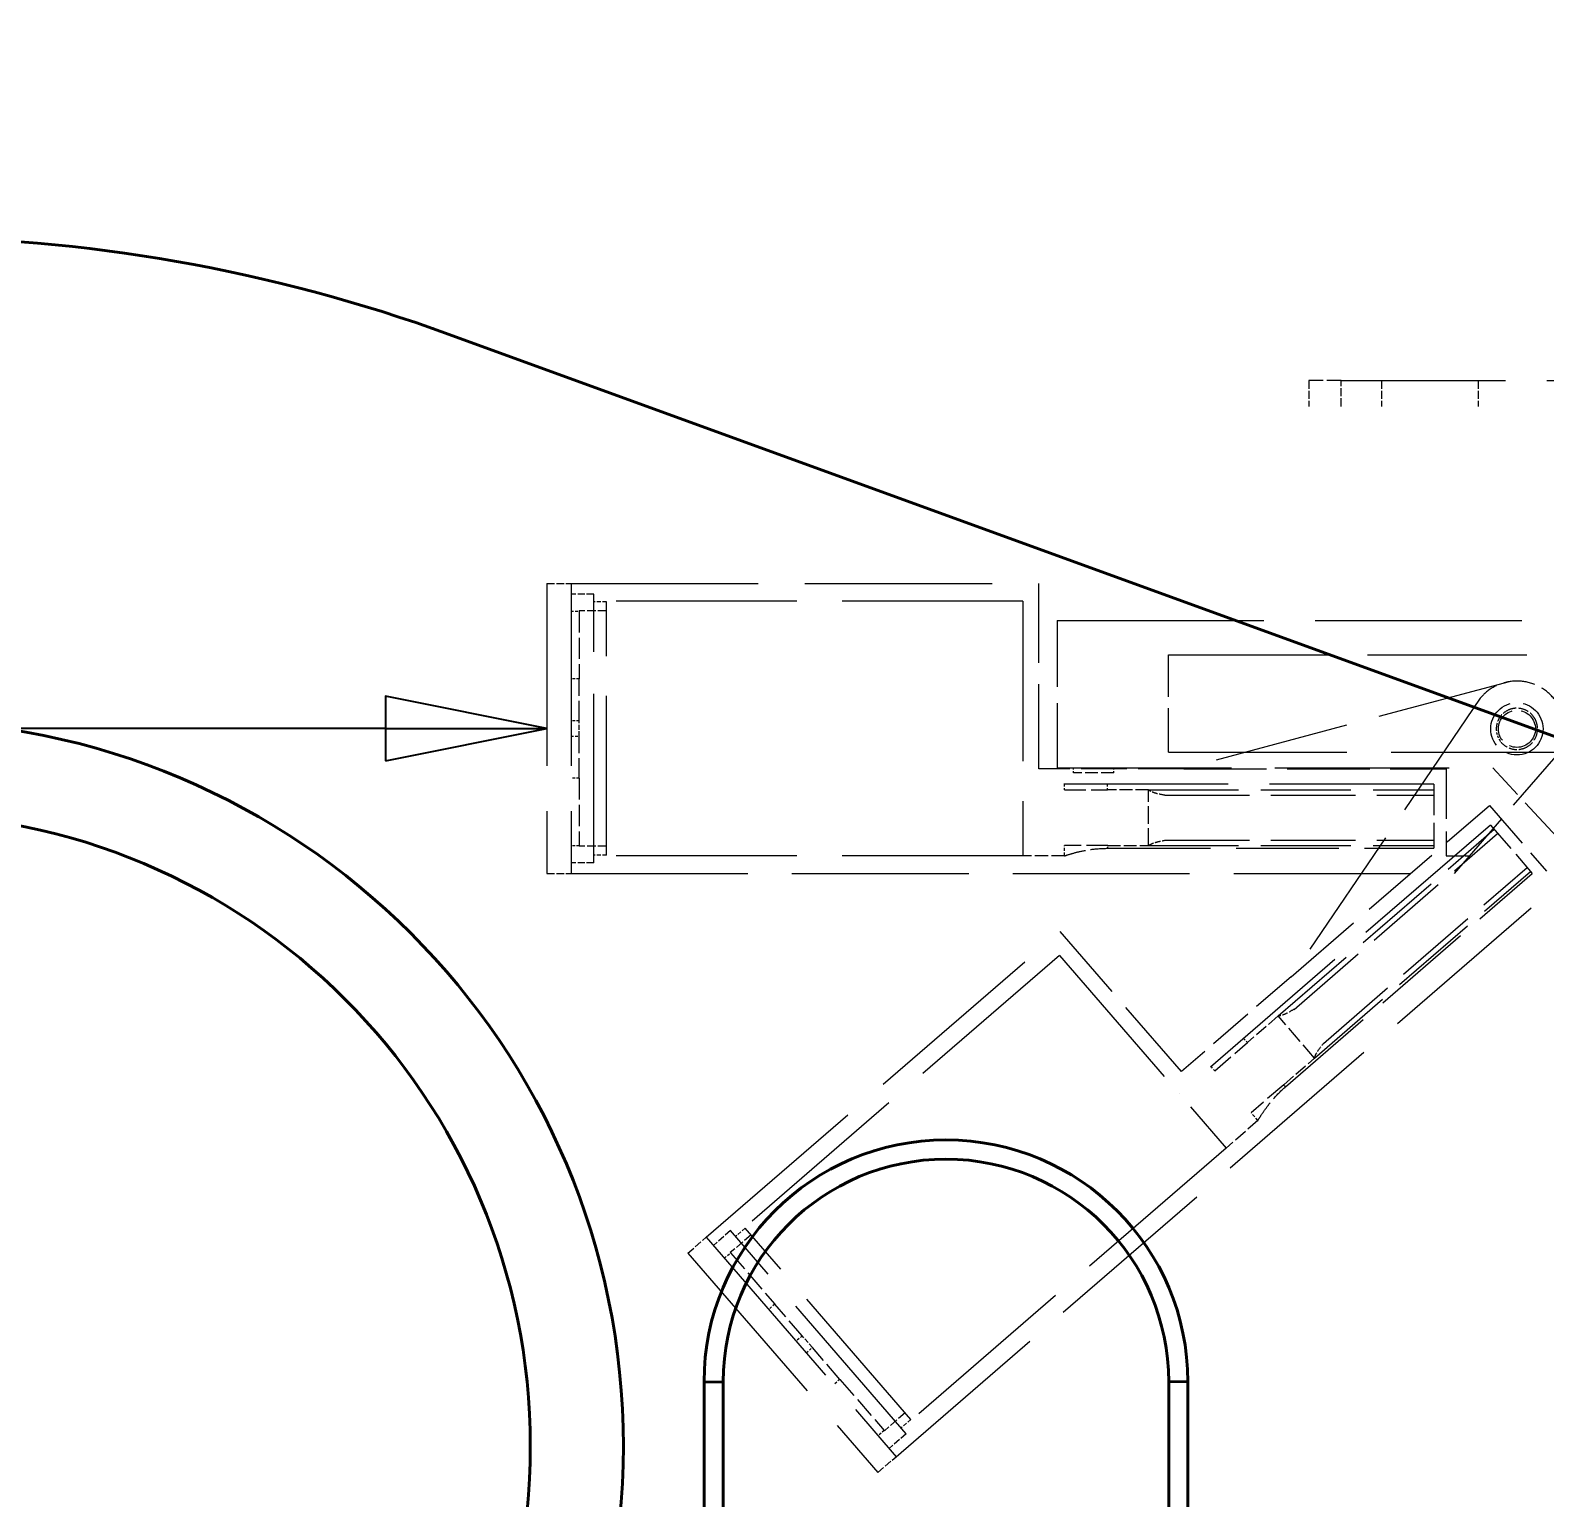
# Model space of a CAD drawing. Header units: millimetres. Extents: x 0 to 4205, y 0 to 2970.
# Drawn here: x 1472.4 to 1566.3, y 1338.2 to 1429.3 of the extents above; entities that cross this region are included whole.
import ezdxf

# ---------------------------------------------------------------- set-up
doc = ezdxf.new("R2010")
doc.units = ezdxf.units.MM
doc.header["$LTSCALE"] = 5
doc.linetypes.add('DASHED', pattern=[0.2067, 0.1654, -0.0413])
for name, color, linetype, lineweight in [('가려진 것(ISO)', 2, 'DASHED', 18), ('가려진 좁은 것(ISO)', 2, 'DASHED', 18), ('가시적인 것(ISO)', 3, 'Continuous', 40), ('가시적인 좁은 것(ISO)', 3, 'Continuous', 35), ('기호(ISO)', 5, 'Continuous', 25), ('치수(ISO)', 2, 'Continuous', 25)]:
    doc.layers.add(name, color=color, linetype=linetype, lineweight=lineweight)
doc.styles.add('치수 텍스트_PSTEK_POSCO', font='isocp.shx')
doc.dimstyles.new('치수_PSTEK_POSCO', dxfattribs={"dimscale": 5, "dimtxt": 3, "dimasz": 2, "dimexe": 2, "dimexo": 2.5, "dimgap": 1, "dimtad": 1, "dimrnd": 1e-08, "dimdsep": 46, "dimtxsty": '치수 텍스트_PSTEK_POSCO', "dimcen": 0.09, "dimdle": 10, "dimclrd": 7, "dimclre": 7, "dimclrt": 2, "dimadec": 1, "dimazin": 2, "dimtfac": 1, "dimtmove": 0, "dimatfit": 3, "dimfxl": 0, "dimtolj": 1, "dimlwd": -1, "dimlwe": -1, "dimarcsym": 0})

# ---------------------------------------------------------------- blocks, each defined once
blk = doc.blocks.new('*D30')
at = {"layer": 'Defpoints', "color": 0, "transparency": 16777216}
for p in [(1569.204, 1653.617), (1189.688, 476.417), (1354.204, 476.417)]:
    blk.add_point(p, dxfattribs=at)
at = {"layer": '치수(ISO)', "color": 7, "transparency": 16777216}
for p, q in [((1556.704, 1653.617), (1179.688, 1653.617)), ((1189.688, 1643.617), (1189.688, 486.417)), ((1341.704, 476.417), (1179.688, 476.417))]:
    blk.add_line(p, q, dxfattribs=at)
for points in [[(1188.021, 1643.617), (1191.355, 1643.617), (1189.688, 1653.617)], [(1188.021, 486.417), (1191.355, 486.417), (1189.688, 476.417)]]:
    blk.add_solid(points, dxfattribs=at)
at = {"layer": '치수(ISO)', "color": 2, "transparency": 16777216, "insert": (1177.186, 1041.317), "char_height": 15, "attachment_point": 4, "rotation": 90, "style": '치수 텍스트_PSTEK_POSCO'}
blk.add_mtext('\\A1;1177.2', dxfattribs=at)

msp = doc.modelspace()

# ---------------------------------------------------------------- linework, layer by layer
at = {"layer": '가려진 것(ISO)', "ltscale": 1.077359}
msp.add_line((1553.7036, 1407.5175), (1551.7036, 1407.5175), dxfattribs=at)
at = {"layer": '가려진 것(ISO)', "ltscale": 0.609403}
for p, q in [((1551.7036, 1407.5175), (1551.7036, 1405.9175)), ((1553.7036, 1405.9175), (1553.7036, 1407.5175)), ((1556.2036, 1407.5175), (1556.2036, 1405.9175)), ((1562.2036, 1407.5175), (1562.2036, 1405.9175))]:
    msp.add_line(p, q, dxfattribs=at)
at = {"layer": '가려진 것(ISO)', "ltscale": 12.33672}
for p, q in [((1553.7036, 1407.5175), (1604.7036, 1407.5175)), ((1559.4599, 1382.4767), (1533.9599, 1382.4767)), ((1562.9634, 1379.9504), (1543.6748, 1363.271))]:
    msp.add_line(p, q, dxfattribs=at)
at = {"layer": '가려진 것(ISO)', "ltscale": 13.678923}
for p, q in [((1504.4599, 1394.941), (1504.4599, 1376.941)), ((1505.9599, 1394.941), (1505.9599, 1376.941)), ((1505.9599, 1394.941), (1505.9599, 1376.941)), ((1514.3425, 1354.3845), (1526.1161, 1340.7691)), ((1514.3425, 1354.3845), (1526.1161, 1340.7691)), ((1513.2078, 1353.4034), (1524.9815, 1339.7879))]:
    msp.add_line(p, q, dxfattribs=at)
at = {"layer": '가려진 것(ISO)', "ltscale": 0.571309}
for p, q in [((1504.4599, 1394.941), (1505.9599, 1394.941)), ((1504.4599, 1376.941), (1505.9599, 1376.941)), ((1513.2078, 1353.4034), (1514.3425, 1354.3845)), ((1524.9815, 1339.7879), (1526.1161, 1340.7691))]:
    msp.add_line(p, q, dxfattribs=at)
at = {"layer": '가려진 것(ISO)', "ltscale": 14.029995}
for p, q in [((1505.9599, 1394.941), (1534.9599, 1394.941)), ((1514.3425, 1354.3845), (1536.2785, 1373.3532))]:
    msp.add_line(p, q, dxfattribs=at)
at = {"layer": '가려진 것(ISO)', "ltscale": 6.350344}
for p, q in [((1534.9599, 1383.441), (1534.9599, 1394.941)), ((1543.8005, 1364.6544), (1536.2785, 1373.3532))]:
    msp.add_line(p, q, dxfattribs=at)
at = {"layer": '가려진 것(ISO)', "ltscale": 0.533215}
for p, q in [((1507.3599, 1394.266), (1505.9599, 1394.266)), ((1507.3599, 1377.616), (1505.9599, 1377.616)), ((1515.843, 1354.7897), (1514.784, 1353.8739)), ((1526.7336, 1342.1954), (1525.6746, 1341.2796))]:
    msp.add_line(p, q, dxfattribs=at)
at = {"layer": '가려진 것(ISO)', "ltscale": 13.546203}
for p, q in [((1533.9599, 1393.841), (1505.9599, 1393.841)), ((1533.9599, 1378.041), (1505.9599, 1378.041)), ((1536.2416, 1371.8671), (1515.062, 1353.5525)), ((1546.5762, 1359.9157), (1525.3966, 1341.6011))]:
    msp.add_line(p, q, dxfattribs=at)
at = {"layer": '가려진 것(ISO)', "ltscale": 12.653004}
for p, q in [((1507.3599, 1377.616), (1507.3599, 1394.266)), ((1526.7336, 1342.1954), (1515.843, 1354.7897))]:
    msp.add_line(p, q, dxfattribs=at)
at = {"layer": '가려진 것(ISO)', "ltscale": 0.304651}
for p, q in [((1508.1599, 1393.791), (1507.3599, 1393.791)), ((1508.1599, 1378.091), (1507.3599, 1378.091)), ((1516.7588, 1354.9536), (1516.1536, 1354.4304)), ((1527.028, 1343.0779), (1526.4229, 1342.5547))]:
    msp.add_line(p, q, dxfattribs=at)
at = {"layer": '가려진 것(ISO)', "ltscale": 11.931061}
for p, q in [((1508.1599, 1378.091), (1508.1599, 1393.791)), ((1527.028, 1343.0779), (1516.7588, 1354.9536))]:
    msp.add_line(p, q, dxfattribs=at)
at = {"layer": '가려진 것(ISO)', "ltscale": 12.007054}
for p, q in [((1533.9599, 1393.841), (1533.9599, 1378.041)), ((1536.2416, 1371.8671), (1546.5762, 1359.9157))]:
    msp.add_line(p, q, dxfattribs=at)
at = {"layer": '가려진 것(ISO)', "ltscale": 0.19037}
for p, q in [((1505.9599, 1393.2255), (1506.4599, 1393.2255)), ((1506.4599, 1389.0297), (1505.9599, 1389.0297)), ((1506.4599, 1386.416), (1505.9599, 1386.416)), ((1505.9599, 1385.466), (1506.4599, 1385.466)), ((1506.4599, 1382.8523), (1505.9599, 1382.8523)), ((1506.4599, 1378.6564), (1505.9599, 1378.6564)), ((1515.4645, 1353.0869), (1515.8427, 1353.414)), ((1518.5872, 1350.2402), (1518.209, 1349.9131)), ((1520.2968, 1348.2631), (1519.9186, 1347.9361)), ((1520.54, 1347.2175), (1520.9182, 1347.5445)), ((1522.6278, 1345.5675), (1522.2496, 1345.2405)), ((1525.3723, 1342.3937), (1524.9941, 1342.0667))]:
    msp.add_line(p, q, dxfattribs=at)
at = {"layer": '가려진 것(ISO)', "ltscale": 0.180974}
for p, q in [((1506.4599, 1393.2255), (1506.4599, 1393.241)), ((1506.4599, 1378.641), (1506.4599, 1378.6564)), ((1515.8427, 1353.414), (1515.8326, 1353.4257)), ((1525.3824, 1342.382), (1525.3723, 1342.3937))]:
    msp.add_line(p, q, dxfattribs=at)
at = {"layer": '가려진 것(ISO)', "ltscale": 0.647497}
for p, q in [((1508.1599, 1393.241), (1506.4599, 1393.241)), ((1508.1599, 1378.641), (1506.4599, 1378.641)), ((1517.1185, 1354.5376), (1515.8326, 1353.4257)), ((1526.6683, 1343.494), (1525.3824, 1342.382))]:
    msp.add_line(p, q, dxfattribs=at)
at = {"layer": '가려진 것(ISO)', "ltscale": 1.598261}
for p, q in [((1506.4599, 1393.2255), (1506.4599, 1389.0297)), ((1506.4599, 1382.8523), (1506.4599, 1378.6564)), ((1515.8427, 1353.414), (1518.5872, 1350.2402)), ((1522.6278, 1345.5675), (1525.3723, 1342.3937))]:
    msp.add_line(p, q, dxfattribs=at)
at = {"layer": '가려진 것(ISO)', "ltscale": 4.969061}
msp.add_line((1536.1036, 1392.6425), (1536.1036, 1383.4925), dxfattribs=at)
at = {"layer": '가려진 것(ISO)', "ltscale": 15.481374}
msp.add_line((1536.1036, 1392.6425), (1568.1036, 1392.6425), dxfattribs=at)
at = {"layer": '가려진 것(ISO)', "ltscale": 3.313748}
msp.add_line((1543.0036, 1384.4691), (1543.0036, 1390.5175), dxfattribs=at)
at = {"layer": '가려진 것(ISO)', "ltscale": 11.94001}
msp.add_line((1543.0036, 1390.5175), (1604.7036, 1390.5175), dxfattribs=at)
at = {"layer": '가려진 것(ISO)', "ltscale": 1.506531}
for p, q in [((1506.4599, 1386.416), (1506.4599, 1389.0297)), ((1506.4599, 1382.8523), (1506.4599, 1385.466)), ((1520.2968, 1348.2631), (1518.5872, 1350.2402)), ((1522.6278, 1345.5675), (1520.9182, 1347.5445))]:
    msp.add_line(p, q, dxfattribs=at)
at = {"layer": '가려진 것(ISO)', "ltscale": 10.107878}
for p, q in [((1564.1191, 1388.8426), (1543.9599, 1383.441)), ((1562.3238, 1387.8132), (1550.6083, 1370.5413))]:
    msp.add_line(p, q, dxfattribs=at)
at = {"layer": '가려진 것(ISO)', "ltscale": 0.362048}
for p, q in [((1506.4599, 1385.466), (1506.4599, 1386.416)), ((1520.9182, 1347.5445), (1520.2968, 1348.2631))]:
    msp.add_line(p, q, dxfattribs=at)
at = {"layer": '가려진 것(ISO)', "ltscale": 13.357493}
msp.add_line((1543.0036, 1384.4691), (1570.6136, 1384.4691), dxfattribs=at)
at = {"layer": '가려진 것(ISO)', "ltscale": 5.417965}
msp.add_line((1560.7384, 1376.941), (1567.0417, 1384.2302), dxfattribs=at)
at = {"layer": '가려진 것(ISO)', "ltscale": 3.428354}
for p, q in [((1543.9599, 1383.441), (1534.9599, 1383.441)), ((1550.6083, 1370.5413), (1543.8005, 1364.6544))]:
    msp.add_line(p, q, dxfattribs=at)
at = {"layer": '가려진 것(ISO)', "ltscale": 13.062409}
msp.add_line((1536.1036, 1383.4925), (1563.1036, 1383.4925), dxfattribs=at)
at = {"layer": '가려진 것(ISO)', "ltscale": 0.114182}
for p, q in [((1537.1036, 1383.1925), (1537.1036, 1383.4925)), ((1539.6036, 1383.1925), (1539.6036, 1383.4925))]:
    msp.add_line(p, q, dxfattribs=at)
at = {"layer": '가려진 것(ISO)', "ltscale": 0.952248}
msp.add_line((1539.6036, 1383.1925), (1537.1036, 1383.1925), dxfattribs=at)
at = {"layer": '가려진 것(ISO)', "ltscale": 6.189915}
for p, q in [((1543.9599, 1383.441), (1560.2092, 1383.441)), ((1550.6083, 1370.5413), (1562.8995, 1381.1699))]:
    msp.add_line(p, q, dxfattribs=at)
at = {"layer": '가려진 것(ISO)', "ltscale": 3.758081}
for p, q in [((1560.2092, 1383.441), (1560.2092, 1378.041)), ((1562.8995, 1381.1699), (1566.4316, 1377.0852))]:
    msp.add_line(p, q, dxfattribs=at)
at = {"layer": '가려진 것(ISO)', "ltscale": 3.511024}
msp.add_line((1567.1036, 1379.1925), (1563.1036, 1383.4925), dxfattribs=at)
at = {"layer": '가려진 것(ISO)', "ltscale": 0.133229}
for p, q in [((1536.5599, 1382.1267), (1536.5599, 1382.4767)), ((1545.8704, 1364.7069), (1545.6415, 1364.9716))]:
    msp.add_line(p, q, dxfattribs=at)
at = {"layer": '가려진 것(ISO)', "ltscale": 2.319817}
for p, q in [((1559.4599, 1382.4767), (1559.4599, 1378.5069)), ((1562.9634, 1379.9504), (1565.56, 1376.9475))]:
    msp.add_line(p, q, dxfattribs=at)
at = {"layer": '가려진 것(ISO)', "ltscale": 1.597225}
for p, q in [((1536.5599, 1382.1267), (1539.2293, 1382.1267)), ((1539.2299, 1378.6767), (1536.5605, 1378.6767)), ((1545.8704, 1364.7069), (1547.8896, 1366.4529)), ((1550.1467, 1363.8437), (1548.1275, 1362.0976))]:
    msp.add_line(p, q, dxfattribs=at)
at = {"layer": '가려진 것(ISO)', "ltscale": 0.963896}
for p, q in [((1541.7599, 1382.1267), (1539.2293, 1382.1267)), ((1549.8038, 1368.1082), (1547.8896, 1366.4529))]:
    msp.add_line(p, q, dxfattribs=at)
at = {"layer": '가려진 것(ISO)', "ltscale": 6.742526}
for p, q in [((1541.7599, 1382.1267), (1559.4599, 1382.1267)), ((1549.8038, 1368.1082), (1563.1923, 1379.6856)), ((1541.7599, 1378.6767), (1559.4599, 1378.6767)), ((1552.0604, 1365.4985), (1565.4489, 1377.076))]:
    msp.add_line(p, q, dxfattribs=at)
at = {"layer": '가려진 것(ISO)', "ltscale": 1.314141}
for p, q in [((1541.7599, 1378.6767), (1541.7599, 1382.1267)), ((1552.0604, 1365.4985), (1549.8038, 1368.1082))]:
    msp.add_line(p, q, dxfattribs=at)
at = {"layer": '가려진 것(ISO)', "ltscale": 6.357661}
for p, q in [((1542.7702, 1381.7958), (1559.4599, 1381.7958)), ((1550.7844, 1368.5187), (1563.4088, 1379.4353)), ((1542.7702, 1379.0076), (1559.4599, 1379.0076)), ((1552.6082, 1366.4097), (1565.2325, 1377.3263))]:
    msp.add_line(p, q, dxfattribs=at)
at = {"layer": '가려진 것(ISO)', "ltscale": 0.242085}
for p, q in [((1536.5605, 1378.041), (1536.5605, 1378.6767)), ((1548.5433, 1361.6167), (1548.1275, 1362.0976))]:
    msp.add_line(p, q, dxfattribs=at)
at = {"layer": '가려진 것(ISO)', "ltscale": 0.963676}
for p, q in [((1539.2299, 1378.6767), (1541.7599, 1378.6767)), ((1550.1467, 1363.8437), (1552.0604, 1365.4985))]:
    msp.add_line(p, q, dxfattribs=at)
at = {"layer": '가려진 것(ISO)', "ltscale": 7.706303}
for p, q in [((1539.2299, 1378.5069), (1559.4599, 1378.5069)), ((1550.2578, 1363.7152), (1565.56, 1376.9475))]:
    msp.add_line(p, q, dxfattribs=at)
at = {"layer": '가려진 것(ISO)', "ltscale": 0.990562}
for p, q in [((1536.5605, 1378.041), (1533.9599, 1378.041)), ((1548.5433, 1361.6167), (1546.5762, 1359.9157))]:
    msp.add_line(p, q, dxfattribs=at)
at = {"layer": '가려진 것(ISO)', "ltscale": 0.563839}
msp.add_line((1560.2092, 1378.041), (1561.6896, 1378.041), dxfattribs=at)
at = {"layer": '가려진 것(ISO)', "ltscale": 13.250731}
for p, q in [((1505.9599, 1376.941), (1560.7384, 1376.941)), ((1526.1161, 1340.7691), (1567.5514, 1376.5993))]:
    msp.add_line(p, q, dxfattribs=at)
at = {"layer": '가려진 것(ISO)', "ltscale": 3.87739}
msp.add_circle((1564.6036, 1385.9175), 1.62, dxfattribs=at)
at = {"layer": '가려진 것(ISO)', "ltscale": 2.752439}
msp.add_circle((1564.6036, 1385.9175), 1.15, dxfattribs=at)
at = {"layer": '가려진 것(ISO)', "ltscale": 2.36549}
msp.add_open_spline([(1567.3732, 1386.9756), (1567.2478, 1387.3021), (1567.0636, 1387.6057), (1566.601, 1388.1406), (1566.2833, 1388.3925), (1565.5765, 1388.746), (1565.1874, 1388.8479), (1564.4491, 1388.9015), (1564.0494, 1388.8569), (1563.299, 1388.6092), (1562.9482, 1388.4058), (1562.6642, 1388.1602), (1562.5441, 1388.0564), (1562.4293, 1387.94), (1562.3238, 1387.8132)], degree=3, knots=[1.25170132, 1.25170132, 1.25170132, 1.25170132, 1.35132314, 1.35132314, 1.46386226, 1.46386226, 1.57640138, 1.57640138, 1.68902279, 1.68902279, 1.80164419, 1.80164419, 1.80164419, 1.84927338, 1.84927338, 1.84927338, 1.84927338], dxfattribs=at)
at = {"layer": '가려진 것(ISO)', "ltscale": 0.583817}
msp.add_open_spline([(1564.1569, 1387.117), (1564.1423, 1387.1115), (1564.1278, 1387.1059), (1563.9558, 1387.0346), (1563.812, 1386.9361), (1563.585, 1386.709), (1563.4865, 1386.5652), (1563.359, 1386.2576), (1563.3267, 1386.095), (1563.3238, 1385.941)], degree=3, knots=[0.04388322, 0.04388322, 0.04388322, 0.04388322, 0.04828585, 0.04828585, 0.0965717, 0.0965717, 0.1448508, 0.1448508, 0.19078758, 0.19078758, 0.19078758, 0.19078758], dxfattribs=at)
at = {"layer": '가려진 것(ISO)', "ltscale": 0.757076}
msp.add_open_spline([(1565.7941, 1386.3876), (1565.74, 1386.5238), (1565.6624, 1386.65), (1565.4666, 1386.8764), (1565.33, 1386.9851), (1565.0249, 1387.1381), (1564.8564, 1387.1825), (1564.5361, 1387.2057), (1564.3629, 1387.1862), (1564.1862, 1387.1276), (1564.1715, 1387.1224), (1564.1569, 1387.117)], degree=3, knots=[-0.23465068, -0.23465068, -0.23465068, -0.23465068, -0.19312991, -0.19312991, -0.1448508, -0.1448508, -0.0965717, -0.0965717, -0.04828585, -0.04828585, -0.04388322, -0.04388322, -0.04388322, -0.04388322], dxfattribs=at)
at = {"layer": '가려진 것(ISO)', "ltscale": 0.776294}
msp.add_open_spline([(1565.0503, 1384.718), (1565.0649, 1384.7234), (1565.0794, 1384.7291), (1565.2514, 1384.8004), (1565.3952, 1384.8988), (1565.6222, 1385.1259), (1565.7207, 1385.2696), (1565.8514, 1385.5849), (1565.8836, 1385.7565), (1565.8836, 1386.0716), (1565.8541, 1386.2355), (1565.7941, 1386.3876)], degree=3, knots=[-0.34240533, -0.34240533, -0.34240533, -0.34240533, -0.33800352, -0.33800352, -0.28971615, -0.28971615, -0.24142303, -0.24142303, -0.19312991, -0.19312991, -0.14688397, -0.14688397, -0.14688397, -0.14688397], dxfattribs=at)
at = {"layer": '가려진 것(ISO)', "ltscale": 0.173165}
msp.add_open_spline([(1563.3238, 1385.941), (1563.3237, 1385.9331), (1563.3236, 1385.9253), (1563.3236, 1385.7791), (1563.3474, 1385.6329), (1563.3956, 1385.4944)], degree=3, knots=[-0.581794196, -0.581794196, -0.581794196, -0.581794196, -0.579451869, -0.579451869, -0.537931099, -0.537931099, -0.537931099, -0.537931099], dxfattribs=at)
at = {"layer": '가려진 것(ISO)', "ltscale": 0.17437}
msp.add_open_spline([(1563.3956, 1385.4943), (1563.447, 1385.3479), (1563.5259, 1385.2113), (1563.6202, 1385.0981)], degree=3, dxfattribs=at)
at = {"layer": '가려진 것(ISO)', "ltscale": 0.60183}
msp.add_open_spline([(1563.6202, 1385.0981), (1563.6252, 1385.0921), (1563.6303, 1385.0861), (1563.7407, 1384.9585), (1563.8773, 1384.8498), (1564.1824, 1384.6968), (1564.3509, 1384.6524), (1564.6712, 1384.6292), (1564.8443, 1384.6488), (1565.0211, 1384.7074), (1565.0357, 1384.7125), (1565.0503, 1384.718)], degree=3, knots=[-0.5817942, -0.5817942, -0.5817942, -0.5817942, -0.57945187, -0.57945187, -0.53115875, -0.53115875, -0.48286563, -0.48286563, -0.43457826, -0.43457826, -0.43017645, -0.43017645, -0.43017645, -0.43017645], dxfattribs=at)
at = {"layer": '가려진 것(ISO)', "ltscale": 0.424399}
for points, knots in [([(1542.7702, 1381.7958), (1542.5962, 1381.8364), (1542.4115, 1381.8662), (1542.1451, 1381.9381), (1542.059, 1381.9665), (1541.8977, 1382.0376), (1541.8256, 1382.0784), (1541.7599, 1382.1267)], [-0.11209994, -0.11209994, -0.11209994, -0.11209994, -0.05592661, -0.05592661, -0.02750081, -0.02750081, 0, 0, 0, 0]), ([(1541.7599, 1378.6767), (1541.8257, 1378.7251), (1541.8978, 1378.7659), (1542.0592, 1378.837), (1542.1454, 1378.8654), (1542.4117, 1378.9373), (1542.5963, 1378.9671), (1542.7702, 1379.0076)], [-0.10898707, -0.10898707, -0.10898707, -0.10898707, -0.08223427, -0.08223427, -0.05458161, -0.05458161, 0, 0, 0, 0]), ([(1550.7844, 1368.5187), (1550.6263, 1368.4356), (1550.4671, 1368.3373), (1550.2186, 1368.2175), (1550.1348, 1368.1826), (1549.9663, 1368.1309), (1549.8851, 1368.1146), (1549.8038, 1368.1082)], [-0.11209994, -0.11209994, -0.11209994, -0.11209994, -0.05592661, -0.05592661, -0.02750081, -0.02750081, 0, 0, 0, 0]), ([(1552.0604, 1365.4985), (1552.0785, 1365.5781), (1552.1064, 1365.6562), (1552.182, 1365.8156), (1552.2286, 1365.8934), (1552.383, 1366.122), (1552.5032, 1366.2653), (1552.6082, 1366.4097)], [-0.10898707, -0.10898707, -0.10898707, -0.10898707, -0.08223427, -0.08223427, -0.05458161, -0.05458161, 0, 0, 0, 0])]:
    msp.add_open_spline(points, degree=3, knots=knots, dxfattribs=at)
at = {"layer": '가려진 것(ISO)', "ltscale": 1.609069}
for points in [[(1536.5605, 1378.041), (1536.5877, 1378.0505), (1536.6286, 1378.0648), (1536.9018, 1378.151), (1537.1069, 1378.2123), (1537.5779, 1378.3285), (1537.8762, 1378.3913), (1538.533, 1378.4813), (1538.8917, 1378.5069), (1539.2299, 1378.5069)], [(1548.5433, 1361.6167), (1548.5577, 1361.6418), (1548.5792, 1361.6793), (1548.7296, 1361.9233), (1548.8446, 1362.1037), (1549.1249, 1362.4997), (1549.3094, 1362.7424), (1549.7474, 1363.2401), (1550.002, 1363.494), (1550.2578, 1363.7152)]]:
    msp.add_open_spline(points, degree=3, knots=[0.40571, 0.40571, 0.40571, 0.40571, 0.50711232, 0.50711232, 0.60851463, 0.60851463, 0.70996732, 0.70996732, 0.81142001, 0.81142001, 0.81142001, 0.81142001], dxfattribs=at)
at = {"layer": '가려진 좁은 것(ISO)', "ltscale": 0.133229}
for p, q in [((1539.2293, 1382.1267), (1539.2293, 1382.4767)), ((1547.8896, 1366.4529), (1547.6607, 1366.7177))]:
    msp.add_line(p, q, dxfattribs=at)
at = {"layer": '가려진 좁은 것(ISO)', "ltscale": 0.064598}
for p, q in [((1539.2299, 1378.5069), (1539.2299, 1378.6767)), ((1550.2578, 1363.7152), (1550.1467, 1363.8437))]:
    msp.add_line(p, q, dxfattribs=at)
at = {"layer": '가시적인 것(ISO)'}
for p, q in [((1597.7541, 1374.2268), (1498.4056, 1410.3867)), ((1514.2036, 637.4175), (1514.2036, 1345.4175)), ((1515.3954, 637.4175), (1515.3954, 1345.4175)), ((1543.0119, 1345.4175), (1543.0119, 637.4175)), ((1544.2036, 1345.4175), (1544.2036, 637.4175))]:
    msp.add_line(p, q, dxfattribs=at)
for radius in [45, 39.2265]:
    msp.add_circle((1464.2036, 1341.4175), radius, dxfattribs=at)
for centre, radius, start, end in [((1464.2036, 1316.4175), 100, 70, 110), ((1529.2036, 1345.4175), 15, 0, 180), ((1529.2036, 1345.4175), 13.8082, 0, 180)]:
    msp.add_arc(centre, radius, start, end, dxfattribs=at)
at = {"layer": '가시적인 좁은 것(ISO)'}
for p, q in [((1514.2036, 1345.4175), (1515.3954, 1345.4175)), ((1544.2036, 1345.4175), (1543.0119, 1345.4175))]:
    msp.add_line(p, q, dxfattribs=at)
at = {"layer": '기호(ISO)', "color": 7}
for p, q in [((1504.4599, 1385.941), (1494.4599, 1387.941)), ((1494.4599, 1387.941), (1494.4599, 1383.941)), ((1494.4599, 1385.941), (1123.8995, 1385.941)), ((1494.4599, 1385.941), (1504.4599, 1385.941)), ((1494.4599, 1383.941), (1504.4599, 1385.941))]:
    msp.add_line(p, q, dxfattribs=at)
at = {"layer": '기호(ISO)', "color": 7, "flags": 128}
msp.add_lwpolyline([(1494.4599, 1383.941), (1504.4599, 1385.9409), (1494.4599, 1387.941), (1494.4599, 1383.941)], dxfattribs=at)
at = {"layer": '기호(ISO)', "color": 7}
msp.add_solid([(1494.4599, 1383.941), (1504.4599, 1385.9409), (1494.4599, 1387.941), (1494.4599, 1383.941)], dxfattribs=at)

# ---------------------------------------------------------------- dimensions: what is measured, and where the dimension line sits
at = {"layer": '치수(ISO)', "color": 7}
dim = msp.add_linear_dim(base=(1189.6879, 476.4175), p1=(1569.2036, 1653.6175), p2=(1354.2036, 476.4175), angle=270, dimstyle='치수_PSTEK_POSCO', override={"dimdec": 2, "dimtp": 0, "dimtm": 0, "dimtdec": 2, "dimtofl": 0, "dimatfit": 1}, dxfattribs=at)
dim.commit()
dim.dimension.update_dxf_attribs({"geometry": '*D30', "text_midpoint": (1189.6879, 1065.0175), "dimtype": 160})

doc.saveas('drawing.dxf')
